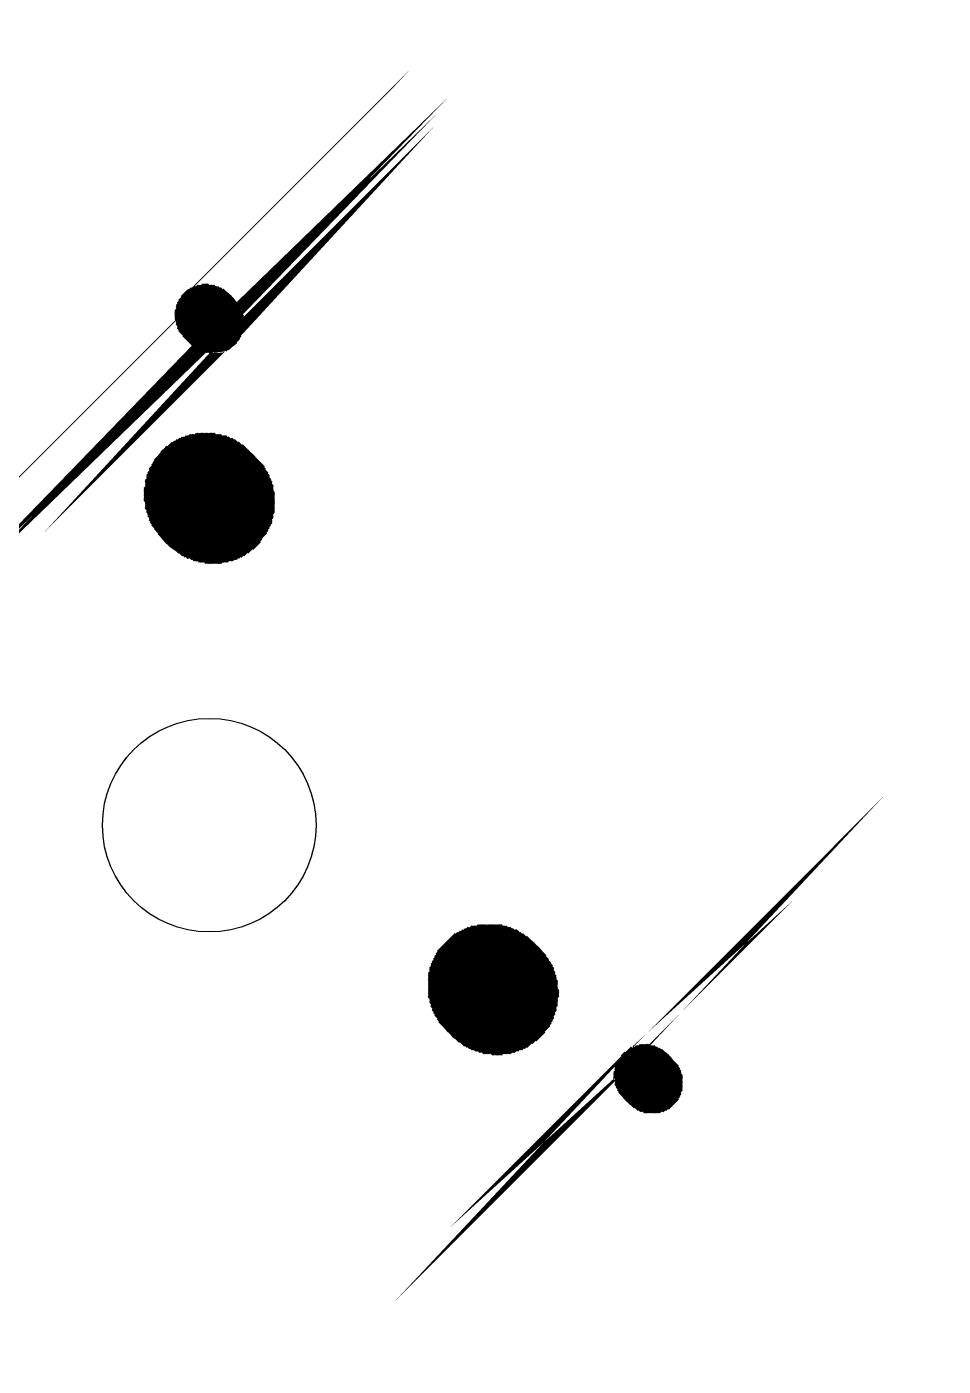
# Model space of a CAD drawing. Extents: x 489 to 720, y 1028 to 1176.
# Drawn here: x 663.418 to 664.228, y 1149.94 to 1151.123 of the extents above; entities that cross this region are included whole.
import ezdxf

# ---------------------------------------------------------------- set-up
doc = ezdxf.new("R2010")
doc.units = 0
doc.header["$MEASUREMENT"] = 0
doc.layers.add('M2802', color=7, linetype='Continuous')

msp = doc.modelspace()

# ---------------------------------------------------------------- linework, layer by layer
at = {"layer": 'M2802', "color": 92, "linetype": 'Continuous', "ltscale": 0.04545454545454546, "const_width": 0.01}
for points in [[(663.558827763033, 1150.847179750677), (663.5974641266695, 1150.885816114313), (663.558827763033, 1150.847179750677), (663.5974641266695, 1150.885816114313), (663.558827763033, 1150.847179750677), (663.5963277630331, 1150.885816114313), (663.5576913993966, 1150.848316114313), (663.5963277630331, 1150.88695247795), (663.5576913993966, 1150.848316114313), (663.5951913993966, 1150.88695247795), (663.5576913993966, 1150.84945247795), (663.5951913993966, 1150.88695247795), (663.5565550357603, 1150.84945247795), (663.5951913993966, 1150.888088841586)], [(663.6020095812148, 1150.878997932495), (663.5645095812149, 1150.841497932495), (663.6020095812148, 1150.880134296131), (663.5645095812149, 1150.842634296132), (663.6020095812148, 1150.880134296131), (663.5633732175785, 1150.842634296132), (663.6020095812148, 1150.881270659768), (663.5633732175785, 1150.842634296132), (663.6008732175784, 1150.881270659768), (663.5622368539422, 1150.843770659768), (663.6008732175784, 1150.882407023404), (663.5622368539422, 1150.843770659768), (663.6008732175784, 1150.882407023404)], [(663.5872368539422, 1150.839225205222), (663.605418672124, 1150.857407023404), (663.5872368539422, 1150.838088841586)], [(663.5701913993967, 1150.890361568859), (663.5542823084876, 1150.87445247795), (663.5690550357602, 1150.890361568859), (663.5542823084876, 1150.875588841586)], [(663.5701913993967, 1150.839225205222), (663.605418672124, 1150.87445247795), (663.5701913993967, 1150.839225205222), (663.605418672124, 1150.87445247795), (663.5690550357602, 1150.839225205222), (663.6042823084875, 1150.875588841586), (663.5690550357602, 1150.839225205222)], [(663.6065550357604, 1150.871043387041), (663.5724641266694, 1150.838088841586), (663.605418672124, 1150.872179750677), (663.5724641266694, 1150.838088841586)], [(663.5906459448512, 1150.840361568859), (663.6042823084875, 1150.853997932495), (663.5906459448512, 1150.839225205222)], [(663.5815550357604, 1150.891497932495), (663.5520095812149, 1150.863088841586), (663.5815550357604, 1150.892634296132), (663.5520095812149, 1150.863088841586)], [(663.5520095812149, 1150.864225205222), (663.580418672124, 1150.892634296132), (663.5520095812149, 1150.864225205222), (663.5792823084876, 1150.892634296132), (663.5520095812149, 1150.865361568859), (663.5792823084876, 1150.892634296132)], [(663.5520095812149, 1150.866497932495), (663.5781459448513, 1150.892634296132), (663.5520095812149, 1150.866497932495), (663.5770095812148, 1150.892634296132)], [(663.583827763033, 1150.891497932495), (663.5520095812149, 1150.860816114313), (663.5826913993966, 1150.891497932495), (663.5520095812149, 1150.86195247795), (663.5826913993966, 1150.891497932495)], [(663.5520095812149, 1150.867634296131), (663.5770095812148, 1150.891497932495)], [(663.5520095812149, 1150.868770659768), (663.5758732175784, 1150.891497932495)], [(663.5531459448512, 1150.857407023404), (663.5872368539422, 1150.891497932495), (663.5531459448512, 1150.857407023404), (663.5872368539422, 1150.891497932495)], [(663.5849641266693, 1150.891497932495), (663.5531459448512, 1150.859679750677), (663.5849641266693, 1150.891497932495), (663.5531459448512, 1150.858543387041), (663.5861004903057, 1150.891497932495), (663.5531459448512, 1150.858543387041), (663.5861004903057, 1150.891497932495)], [(663.5531459448512, 1150.859679750677), (663.583827763033, 1150.891497932495), (663.5531459448512, 1150.860816114313)], [(663.5531459448512, 1150.869907023404), (663.5747368539421, 1150.891497932495)], [(663.5531459448512, 1150.871043387041), (663.5736004903057, 1150.891497932495)], [(663.5531459448512, 1150.872179750677), (663.5724641266694, 1150.891497932495)], [(663.5883732175785, 1150.890361568859), (663.5531459448512, 1150.856270659768), (663.5872368539422, 1150.890361568859)], [(663.5531459448512, 1150.873316114313), (663.5713277630331, 1150.890361568859)], [(663.5542823084876, 1150.852861568859), (663.5906459448512, 1150.889225205222), (663.5542823084876, 1150.853997932495), (663.5906459448512, 1150.890361568859)], [(663.5542823084876, 1150.853997932495), (663.5895095812149, 1150.890361568859), (663.5542823084876, 1150.855134296131), (663.5895095812149, 1150.890361568859), (663.5542823084876, 1150.855134296131), (663.5883732175785, 1150.890361568859), (663.5542823084876, 1150.856270659768)], [(663.555418672124, 1150.850588841586), (663.5929186721239, 1150.888088841586), (663.555418672124, 1150.851725205222), (663.5929186721239, 1150.889225205222), (663.555418672124, 1150.851725205222), (663.5917823084875, 1150.889225205222), (663.555418672124, 1150.852861568859), (663.5917823084875, 1150.889225205222), (663.555418672124, 1150.852861568859)], [(663.555418672124, 1150.876725205222), (663.5679186721239, 1150.889225205222)], [(663.5667823084875, 1150.889225205222), (663.555418672124, 1150.877861568859), (663.5656459448511, 1150.888088841586)], [(663.5565550357603, 1150.84945247795), (663.5940550357603, 1150.888088841586), (663.5565550357603, 1150.850588841586), (663.5940550357603, 1150.888088841586), (663.5565550357603, 1150.850588841586)], [(663.5565550357603, 1150.878997932495), (663.5645095812149, 1150.888088841586)], [(663.5576913993966, 1150.881270659768), (663.5633732175785, 1150.88695247795)], [(663.558827763033, 1150.84604338704), (663.5974641266695, 1150.884679750677)], [(663.5599641266693, 1150.84604338704), (663.5986004903058, 1150.884679750677), (663.5599641266693, 1150.84604338704), (663.5986004903058, 1150.884679750677)], [(663.5599641266693, 1150.883543387041), (663.5611004903058, 1150.884679750677)], [(663.5599641266693, 1150.844907023404), (663.5986004903058, 1150.883543387041)], [(663.5611004903058, 1150.844907023404), (663.5997368539421, 1150.883543387041), (663.5611004903058, 1150.844907023404), (663.5997368539421, 1150.883543387041)], [(663.5622368539422, 1150.843770659768), (663.5997368539421, 1150.882407023404), (663.5611004903058, 1150.843770659768)], [(663.5656459448511, 1150.841497932495), (663.6031459448512, 1150.878997932495), (663.5656459448511, 1150.841497932495), (663.6031459448512, 1150.878997932495)], [(663.6042823084875, 1150.877861568859), (663.5667823084875, 1150.840361568859), (663.6031459448512, 1150.877861568859), (663.5667823084875, 1150.840361568859)], [(663.5667823084875, 1150.841497932495), (663.6031459448512, 1150.877861568859)], [(663.5690550357602, 1150.840361568859), (663.6042823084875, 1150.875588841586), (663.5679186721239, 1150.840361568859), (663.6042823084875, 1150.876725205222), (663.5679186721239, 1150.840361568859), (663.6042823084875, 1150.876725205222)], [(663.605418672124, 1150.872179750677), (663.5713277630331, 1150.839225205222), (663.605418672124, 1150.873316114313), (663.5713277630331, 1150.839225205222), (663.605418672124, 1150.873316114313)], [(663.6065550357604, 1150.869907023404), (663.5736004903057, 1150.838088841586), (663.6065550357604, 1150.871043387041), (663.5736004903057, 1150.838088841586)], [(663.6065550357604, 1150.868770659768), (663.5747368539421, 1150.838088841586), (663.6065550357604, 1150.869907023404), (663.5747368539421, 1150.838088841586)], [(663.6065550357604, 1150.867634296131), (663.5758732175784, 1150.838088841586), (663.6065550357604, 1150.868770659768), (663.5758732175784, 1150.838088841586)], [(663.6065550357604, 1150.866497932495), (663.5770095812148, 1150.838088841586), (663.6065550357604, 1150.867634296131), (663.5770095812148, 1150.838088841586)], [(663.6065550357604, 1150.865361568859), (663.5781459448513, 1150.838088841586), (663.6065550357604, 1150.866497932495), (663.5781459448513, 1150.838088841586)], [(663.5792823084876, 1150.838088841586), (663.6065550357604, 1150.865361568859)], [(663.6065550357604, 1150.86195247795), (663.5815550357604, 1150.838088841586), (663.6065550357604, 1150.863088841586), (663.580418672124, 1150.838088841586), (663.6065550357604, 1150.864225205222), (663.580418672124, 1150.838088841586)], [(663.5826913993966, 1150.838088841586), (663.6065550357604, 1150.86195247795)], [(663.583827763033, 1150.838088841586), (663.6065550357604, 1150.860816114313)], [(663.5849641266693, 1150.838088841586), (663.6065550357604, 1150.859679750677)], [(663.5861004903057, 1150.838088841586), (663.6065550357604, 1150.858543387041)], [(663.5883732175785, 1150.839225205222), (663.605418672124, 1150.856270659768)], [(663.5895095812149, 1150.839225205222), (663.605418672124, 1150.855134296131)], [(663.5917823084875, 1150.840361568859), (663.6042823084875, 1150.852861568859)], [(663.5929186721239, 1150.840361568859), (663.6031459448512, 1150.851725205222)], [(663.5940550357603, 1150.841497932495), (663.6031459448512, 1150.850588841586)], [(663.5951913993966, 1150.842634296132), (663.6020095812148, 1150.84945247795)], [(663.5963277630331, 1150.843770659768), (663.6008732175784, 1150.847179750677)], [(663.5861004903057, 1150.760816114313), (663.524736853942, 1150.700588841586), (663.5849641266693, 1150.760816114313), (663.524736853942, 1150.700588841586)], [(663.5849641266693, 1150.760816114313), (663.524736853942, 1150.701725205222), (663.583827763033, 1150.760816114313), (663.524736853942, 1150.701725205222)], [(663.583827763033, 1150.760816114313), (663.524736853942, 1150.702861568859), (663.5826913993966, 1150.760816114313), (663.524736853942, 1150.702861568859)], [(663.524736853942, 1150.703997932495), (663.5815550357604, 1150.760816114313)], [(663.5815550357604, 1150.760816114313), (663.524736853942, 1150.705134296132), (663.580418672124, 1150.760816114313), (663.524736853942, 1150.705134296132)], [(663.580418672124, 1150.760816114313), (663.524736853942, 1150.706270659768), (663.5792823084876, 1150.760816114313), (663.524736853942, 1150.706270659768)], [(663.524736853942, 1150.707407023404), (663.5781459448513, 1150.760816114313)], [(663.5781459448513, 1150.760816114313), (663.524736853942, 1150.70854338704), (663.5770095812148, 1150.760816114313), (663.524736853942, 1150.70854338704)], [(663.524736853942, 1150.709679750677), (663.5758732175784, 1150.760816114313)], [(663.5758732175784, 1150.760816114313), (663.524736853942, 1150.710816114313), (663.5747368539421, 1150.760816114313), (663.524736853942, 1150.71195247795), (663.5736004903057, 1150.760816114313), (663.524736853942, 1150.71195247795)], [(663.5258732175785, 1150.698316114313), (663.5872368539422, 1150.760816114313)], [(663.5872368539422, 1150.760816114313), (663.5258732175785, 1150.69945247795), (663.5861004903057, 1150.760816114313), (663.5258732175785, 1150.69945247795)], [(663.5258732175785, 1150.713088841586), (663.5724641266694, 1150.760816114313)], [(663.5258732175785, 1150.714225205222), (663.5713277630331, 1150.760816114313)], [(663.5258732175785, 1150.693770659768), (663.5917823084875, 1150.759679750677)], [(663.5917823084875, 1150.759679750677), (663.5258732175785, 1150.694907023404), (663.5906459448512, 1150.759679750677), (663.5258732175785, 1150.694907023404)], [(663.5906459448512, 1150.759679750677), (663.5258732175785, 1150.696043387041), (663.5895095812149, 1150.759679750677), (663.5258732175785, 1150.696043387041), (663.5895095812149, 1150.759679750677)], [(663.5258732175785, 1150.697179750677), (663.5883732175785, 1150.759679750677), (663.5258732175785, 1150.697179750677), (663.5883732175785, 1150.759679750677)], [(663.5713277630331, 1150.759679750677), (663.5258732175785, 1150.715361568859), (663.5701913993967, 1150.759679750677), (663.5258732175785, 1150.716497932495), (663.5690550357602, 1150.759679750677), (663.5258732175785, 1150.717634296131), (663.5679186721239, 1150.759679750677), (663.5258732175785, 1150.718770659768), (663.5667823084875, 1150.759679750677), (663.5270095812149, 1150.719907023404), (663.5656459448511, 1150.759679750677)], [(663.5270095812149, 1150.691497932495), (663.5940550357603, 1150.758543387041), (663.5270095812149, 1150.691497932495), (663.5940550357603, 1150.758543387041), (663.5270095812149, 1150.692634296131), (663.5929186721239, 1150.759679750677), (663.5270095812149, 1150.692634296131)], [(663.5270095812149, 1150.693770659768), (663.5929186721239, 1150.759679750677)], [(663.5963277630331, 1150.758543387041), (663.5270095812149, 1150.690361568859), (663.5951913993966, 1150.758543387041), (663.5270095812149, 1150.690361568859), (663.5951913993966, 1150.758543387041)], [(663.5656459448511, 1150.758543387041), (663.5270095812149, 1150.72104338704), (663.5645095812149, 1150.758543387041), (663.5270095812149, 1150.722179750677), (663.5633732175785, 1150.758543387041)], [(663.5270095812149, 1150.723316114313), (663.5622368539422, 1150.758543387041), (663.5281459448512, 1150.723316114313)], [(663.5974641266695, 1150.758543387041), (663.5281459448512, 1150.689225205222), (663.5963277630331, 1150.758543387041), (663.5281459448512, 1150.689225205222)], [(663.5997368539421, 1150.757407023404), (663.5281459448512, 1150.68695247795), (663.5986004903058, 1150.757407023404), (663.5281459448512, 1150.68695247795)], [(663.5986004903058, 1150.757407023404), (663.5281459448512, 1150.688088841586), (663.5974641266695, 1150.757407023404), (663.5281459448512, 1150.688088841586), (663.5974641266695, 1150.757407023404)], [(663.5281459448512, 1150.72445247795), (663.5611004903058, 1150.757407023404), (663.5281459448512, 1150.725588841586), (663.5599641266693, 1150.757407023404)], [(663.5292823084876, 1150.685816114313), (663.5997368539421, 1150.757407023404)], [(663.5292823084876, 1150.726725205222), (663.558827763033, 1150.757407023404)], [(663.6031459448512, 1150.756270659768), (663.530418672124, 1150.683543387041), (663.6020095812148, 1150.756270659768), (663.5292823084876, 1150.683543387041), (663.6020095812148, 1150.756270659768)], [(663.5292823084876, 1150.684679750677), (663.6008732175784, 1150.756270659768), (663.5292823084876, 1150.684679750677), (663.6008732175784, 1150.756270659768), (663.5292823084876, 1150.685816114313), (663.5997368539421, 1150.756270659768)], [(663.558827763033, 1150.756270659768), (663.5292823084876, 1150.727861568859), (663.5576913993966, 1150.756270659768)], [(663.5292823084876, 1150.728997932495), (663.5565550357603, 1150.756270659768)], [(663.605418672124, 1150.755134296131), (663.5315550357602, 1150.681270659768), (663.6042823084875, 1150.755134296131), (663.530418672124, 1150.681270659768), (663.6042823084875, 1150.755134296131), (663.530418672124, 1150.682407023404), (663.6031459448512, 1150.755134296131), (663.530418672124, 1150.682407023404), (663.6031459448512, 1150.755134296131)], [(663.5565550357603, 1150.755134296131), (663.530418672124, 1150.730134296132), (663.555418672124, 1150.755134296131)], [(663.5315550357602, 1150.731270659768), (663.5542823084876, 1150.755134296131)], [(663.5315550357602, 1150.678997932495), (663.6065550357604, 1150.753997932495), (663.5315550357602, 1150.680134296131), (663.605418672124, 1150.753997932495), (663.5315550357602, 1150.680134296131), (663.605418672124, 1150.753997932495)], [(663.5315550357602, 1150.732407023404), (663.5531459448512, 1150.753997932495)], [(663.6099641266694, 1150.751725205222), (663.533827763033, 1150.676725205222), (663.608827763033, 1150.751725205222), (663.533827763033, 1150.676725205222), (663.608827763033, 1150.752861568859), (663.5326913993966, 1150.677861568859), (663.6076913993966, 1150.752861568859), (663.5326913993966, 1150.677861568859), (663.6076913993966, 1150.752861568859), (663.5326913993966, 1150.678997932495), (663.6065550357604, 1150.753997932495), (663.5326913993966, 1150.678997932495)], [(663.5326913993966, 1150.733543387041), (663.5520095812149, 1150.753997932495)], [(663.5326913993966, 1150.734679750677), (663.5508732175784, 1150.752861568859)], [(663.533827763033, 1150.735816114313), (663.549736853942, 1150.752861568859)], [(663.533827763033, 1150.675588841586), (663.6099641266694, 1150.751725205222)], [(663.533827763033, 1150.73695247795), (663.5486004903057, 1150.751725205222)], [(663.5361004903058, 1150.673316114313), (663.6133732175786, 1150.74945247795), (663.5361004903058, 1150.673316114313), (663.6122368539421, 1150.74945247795), (663.5361004903058, 1150.673316114313), (663.6122368539421, 1150.750588841586), (663.5349641266694, 1150.67445247795), (663.6111004903057, 1150.750588841586), (663.5349641266694, 1150.67445247795), (663.6111004903057, 1150.750588841586), (663.5349641266694, 1150.675588841586), (663.6099641266694, 1150.751725205222), (663.5349641266694, 1150.675588841586)], [(663.5349641266694, 1150.738088841586), (663.5474641266694, 1150.750588841586)], [(663.5372368539421, 1150.672179750677), (663.6133732175786, 1150.74945247795)], [(663.5372368539421, 1150.740361568859), (663.5451913993967, 1150.74945247795)], [(663.5372368539421, 1150.671043387041), (663.6145095812149, 1150.748316114313)], [(663.6145095812149, 1150.748316114313), (663.5372368539421, 1150.672179750677), (663.6133732175786, 1150.748316114313)], [(663.6156459448513, 1150.747179750677), (663.5383732175785, 1150.671043387041), (663.6145095812149, 1150.748316114313), (663.5383732175785, 1150.671043387041)], [(663.6167823084875, 1150.746043387041), (663.5395095812149, 1150.669907023404), (663.6156459448513, 1150.747179750677), (663.5383732175785, 1150.669907023404), (663.6156459448513, 1150.747179750677), (663.5383732175785, 1150.669907023404)], [(663.6179186721239, 1150.744907023404), (663.5406459448511, 1150.668770659768), (663.6167823084875, 1150.746043387041), (663.5395095812149, 1150.668770659768), (663.6167823084875, 1150.746043387041), (663.5395095812149, 1150.668770659768)], [(663.5395095812149, 1150.743770659768), (663.5417823084875, 1150.746043387041)], [(663.6190550357603, 1150.743770659768), (663.5417823084875, 1150.667634296131), (663.6179186721239, 1150.744907023404), (663.5406459448511, 1150.667634296131), (663.6179186721239, 1150.744907023404), (663.5406459448511, 1150.667634296131)], [(663.6201913993966, 1150.742634296131), (663.542918672124, 1150.666497932495), (663.6190550357603, 1150.743770659768), (663.5417823084875, 1150.666497932495), (663.6190550357603, 1150.743770659768), (663.5417823084875, 1150.666497932495)], [(663.5440550357603, 1150.665361568859), (663.6201913993966, 1150.742634296131), (663.542918672124, 1150.665361568859), (663.6201913993966, 1150.742634296131), (663.542918672124, 1150.665361568859)], [(663.621327763033, 1150.741497932495), (663.5440550357603, 1150.665361568859), (663.621327763033, 1150.741497932495), (663.5440550357603, 1150.664225205222), (663.621327763033, 1150.741497932495), (663.5451913993967, 1150.664225205222), (663.6224641266695, 1150.740361568859), (663.5451913993967, 1150.664225205222), (663.621327763033, 1150.740361568859)], [(663.5486004903057, 1150.66195247795), (663.6236004903058, 1150.738088841586), (663.5474641266694, 1150.66195247795), (663.6236004903058, 1150.738088841586), (663.5474641266694, 1150.66195247795), (663.6236004903058, 1150.739225205223), (663.5463277630331, 1150.663088841586), (663.6224641266695, 1150.739225205223), (663.5463277630331, 1150.663088841586), (663.6224641266695, 1150.740361568859), (663.5463277630331, 1150.663088841586)], [(663.6247368539421, 1150.735816114313), (663.549736853942, 1150.660816114313), (663.6247368539421, 1150.73695247795), (663.5486004903057, 1150.660816114313), (663.6247368539421, 1150.73695247795), (663.5486004903057, 1150.66195247795), (663.6247368539421, 1150.738088841586)], [(663.5520095812149, 1150.659679750677), (663.6270095812148, 1150.733543387041), (663.5520095812149, 1150.659679750677), (663.6258732175785, 1150.734679750677), (663.5508732175784, 1150.659679750677), (663.6258732175785, 1150.734679750677), (663.5508732175784, 1150.659679750677), (663.6258732175785, 1150.735816114313), (663.549736853942, 1150.660816114313), (663.6258732175785, 1150.735816114313)], [(663.5520095812149, 1150.65854338704), (663.6270095812148, 1150.733543387041), (663.5531459448512, 1150.65854338704), (663.6270095812148, 1150.732407023404), (663.5531459448512, 1150.65854338704), (663.6270095812148, 1150.732407023404)], [(663.6281459448512, 1150.732407023404), (663.5542823084876, 1150.65854338704), (663.6281459448512, 1150.731270659768), (663.5542823084876, 1150.657407023404), (663.6281459448512, 1150.731270659768), (663.555418672124, 1150.657407023404), (663.6281459448512, 1150.730134296132), (663.555418672124, 1150.657407023404), (663.6281459448512, 1150.730134296132)], [(663.5576913993966, 1150.656270659768), (663.6292823084876, 1150.728997932495), (663.5565550357603, 1150.656270659768), (663.6292823084876, 1150.728997932495), (663.5565550357603, 1150.657407023404), (663.6292823084876, 1150.730134296132)], [(663.6292823084876, 1150.727861568859), (663.5576913993966, 1150.656270659768), (663.6292823084876, 1150.727861568859), (663.558827763033, 1150.656270659768), (663.6304186721239, 1150.726725205222), (663.558827763033, 1150.656270659768), (663.6304186721239, 1150.726725205222), (663.5599641266693, 1150.655134296132), (663.6304186721239, 1150.725588841586), (663.5599641266693, 1150.655134296132), (663.6304186721239, 1150.725588841586)], [(663.5611004903058, 1150.655134296132), (663.6304186721239, 1150.72445247795), (663.5611004903058, 1150.655134296132), (663.6304186721239, 1150.72445247795)], [(663.6315550357604, 1150.723316114313), (663.5622368539422, 1150.655134296132), (663.6315550357604, 1150.72445247795)], [(663.5645095812149, 1150.653997932495), (663.6315550357604, 1150.72104338704), (663.5645095812149, 1150.653997932495), (663.6315550357604, 1150.722179750677), (663.5633732175785, 1150.653997932495), (663.6315550357604, 1150.722179750677), (663.5633732175785, 1150.653997932495), (663.6315550357604, 1150.723316114313), (663.5622368539422, 1150.653997932495)], [(663.5656459448511, 1150.653997932495), (663.6326913993968, 1150.72104338704)], [(663.5667823084875, 1150.653997932495), (663.6326913993968, 1150.719907023404), (663.5656459448511, 1150.653997932495), (663.6326913993968, 1150.719907023404)], [(663.5667823084875, 1150.652861568859), (663.6326913993968, 1150.718770659768), (663.5667823084875, 1150.652861568859), (663.6326913993968, 1150.718770659768)], [(663.5679186721239, 1150.652861568859), (663.6326913993968, 1150.717634296131), (663.5679186721239, 1150.652861568859), (663.6326913993968, 1150.717634296131)], [(663.5701913993967, 1150.652861568859), (663.6326913993968, 1150.716497932495), (663.5690550357602, 1150.652861568859), (663.6326913993968, 1150.716497932495), (663.5690550357602, 1150.652861568859)], [(663.5713277630331, 1150.652861568859), (663.633827763033, 1150.714225205222), (663.5713277630331, 1150.652861568859), (663.633827763033, 1150.715361568859), (663.5701913993967, 1150.652861568859), (663.6326913993968, 1150.715361568859)], [(663.5724641266694, 1150.651725205222), (663.633827763033, 1150.713088841586)], [(663.5724641266694, 1150.652861568859), (663.633827763033, 1150.713088841586)], [(663.5747368539421, 1150.651725205222), (663.633827763033, 1150.71195247795), (663.5736004903057, 1150.651725205222), (663.633827763033, 1150.71195247795)], [(663.5758732175784, 1150.651725205222), (663.633827763033, 1150.710816114313), (663.5747368539421, 1150.651725205222), (663.633827763033, 1150.710816114313)], [(663.5770095812148, 1150.651725205222), (663.633827763033, 1150.70854338704), (663.5770095812148, 1150.651725205222), (663.633827763033, 1150.709679750677), (663.5758732175784, 1150.651725205222), (663.633827763033, 1150.709679750677)], [(663.5792823084876, 1150.651725205222), (663.633827763033, 1150.707407023404), (663.5781459448513, 1150.651725205222), (663.633827763033, 1150.707407023404)], [(663.5815550357604, 1150.651725205222), (663.633827763033, 1150.705134296132), (663.580418672124, 1150.651725205222), (663.633827763033, 1150.706270659768), (663.5792823084876, 1150.651725205222), (663.633827763033, 1150.706270659768)], [(663.583827763033, 1150.651725205222), (663.633827763033, 1150.701725205222), (663.583827763033, 1150.651725205222), (663.633827763033, 1150.702861568859), (663.5826913993966, 1150.651725205222), (663.633827763033, 1150.703997932495), (663.5815550357604, 1150.651725205222), (663.633827763033, 1150.703997932495)], [(663.5883732175785, 1150.652861568859), (663.633827763033, 1150.698316114313), (663.5872368539422, 1150.652861568859), (663.633827763033, 1150.69945247795), (663.5861004903057, 1150.651725205222), (663.633827763033, 1150.700588841586), (663.5849641266693, 1150.651725205222), (663.633827763033, 1150.700588841586)], [(663.6326913993968, 1150.697179750677), (663.5883732175785, 1150.652861568859), (663.633827763033, 1150.697179750677)], [(663.5895095812149, 1150.652861568859), (663.6326913993968, 1150.696043387041)], [(663.5906459448512, 1150.652861568859), (663.6326913993968, 1150.694907023404)], [(663.5917823084875, 1150.652861568859), (663.6326913993968, 1150.693770659768)], [(663.5929186721239, 1150.653997932495), (663.6326913993968, 1150.692634296131)], [(663.6315550357604, 1150.689225205222), (663.5963277630331, 1150.653997932495), (663.6315550357604, 1150.690361568859), (663.5951913993966, 1150.653997932495), (663.6315550357604, 1150.691497932495), (663.5940550357603, 1150.653997932495)], [(663.6304186721239, 1150.688088841586), (663.5974641266695, 1150.655134296132), (663.6315550357604, 1150.688088841586)], [(663.5997368539421, 1150.655134296132), (663.6304186721239, 1150.68695247795), (663.5986004903058, 1150.655134296132)], [(663.5997368539421, 1150.656270659768), (663.6304186721239, 1150.685816114313)], [(663.6020095812148, 1150.656270659768), (663.6292823084876, 1150.684679750677), (663.6008732175784, 1150.656270659768)], [(663.6020095812148, 1150.657407023404), (663.6292823084876, 1150.683543387041)], [(663.6031459448512, 1150.657407023404), (663.6281459448512, 1150.682407023404)], [(663.605418672124, 1150.65854338704), (663.6281459448512, 1150.681270659768), (663.6042823084875, 1150.657407023404)], [(663.6065550357604, 1150.65854338704), (663.6270095812148, 1150.680134296131)], [(663.6065550357604, 1150.659679750677), (663.6270095812148, 1150.678997932495)], [(663.6076913993966, 1150.659679750677), (663.6258732175785, 1150.677861568859)], [(663.6099641266694, 1150.660816114313), (663.6247368539421, 1150.676725205222)], [(663.6111004903057, 1150.66195247795), (663.6236004903058, 1150.675588841586)], [(663.6122368539421, 1150.663088841586), (663.6224641266695, 1150.673316114313)], [(663.6145095812149, 1150.664225205222), (663.621327763033, 1150.671043387041)], [(663.9406459448512, 1150.201725205222), (663.958827763033, 1150.219907023404), (663.9417823084876, 1150.201725205222)], [(663.9531459448513, 1150.169907023404), (663.9906459448512, 1150.207407023404), (663.9531459448513, 1150.169907023404), (663.9906459448512, 1150.207407023404), (663.9531459448513, 1150.169907023404), (663.9906459448512, 1150.208543387041), (663.9520095812148, 1150.171043387041), (663.9895095812149, 1150.208543387041), (663.9520095812148, 1150.171043387041), (663.9895095812149, 1150.208543387041)], [(663.9849641266694, 1150.214225205222), (663.946327763033, 1150.176725205222), (663.983827763033, 1150.215361568859), (663.9451913993968, 1150.176725205222), (663.983827763033, 1150.215361568859), (663.9451913993968, 1150.176725205222)], [(663.9440550357604, 1150.177861568859), (663.9826913993967, 1150.216497932495), (663.9440550357604, 1150.178997932495), (663.9815550357603, 1150.216497932495), (663.9440550357604, 1150.178997932495), (663.9815550357603, 1150.216497932495), (663.9440550357604, 1150.180134296131), (663.9804186721238, 1150.217634296132), (663.9429186721239, 1150.180134296131), (663.9804186721238, 1150.217634296132), (663.9429186721239, 1150.181270659768), (663.9792823084877, 1150.217634296132), (663.9429186721239, 1150.181270659768), (663.9792823084877, 1150.217634296132), (663.9429186721239, 1150.182407023404)], [(663.9554186721239, 1150.217634296132), (663.9429186721239, 1150.206270659768), (663.9542823084876, 1150.217634296132)], [(663.7770095812148, 1150.26195247795), (663.8406459448512, 1150.325588841586), (663.7758732175786, 1150.26195247795), (663.8406459448512, 1150.326725205222)], [(663.7758732175786, 1150.263088841586), (663.8395095812149, 1150.326725205222), (663.7758732175786, 1150.263088841586), (663.8395095812149, 1150.326725205222)], [(663.7758732175786, 1150.264225205222), (663.8383732175785, 1150.326725205222), (663.7758732175786, 1150.264225205222), (663.8383732175785, 1150.326725205222)], [(663.7758732175786, 1150.265361568859), (663.837236853942, 1150.326725205222), (663.7758732175786, 1150.265361568859), (663.837236853942, 1150.326725205222)], [(663.7758732175786, 1150.266497932495), (663.8361004903057, 1150.326725205222), (663.7758732175786, 1150.266497932495), (663.8361004903057, 1150.326725205222)], [(663.7758732175786, 1150.267634296132), (663.8349641266694, 1150.326725205222), (663.7758732175786, 1150.267634296132), (663.8349641266694, 1150.326725205222)], [(663.7758732175786, 1150.268770659768), (663.833827763033, 1150.326725205222), (663.7758732175786, 1150.268770659768), (663.8326913993967, 1150.326725205222), (663.7758732175786, 1150.269907023404), (663.8326913993967, 1150.326725205222)], [(663.7758732175786, 1150.27104338704), (663.8315550357603, 1150.326725205222), (663.7758732175786, 1150.27104338704), (663.8315550357603, 1150.326725205222)], [(663.7758732175786, 1150.272179750677), (663.8304186721239, 1150.326725205222)], [(663.7758732175786, 1150.273316114313), (663.8292823084876, 1150.326725205222), (663.7758732175786, 1150.273316114313), (663.8292823084876, 1150.326725205222)], [(663.7758732175786, 1150.27445247795), (663.8281459448511, 1150.326725205222)], [(663.7758732175786, 1150.275588841586), (663.8270095812147, 1150.326725205222), (663.7758732175786, 1150.275588841586), (663.8270095812147, 1150.326725205222)], [(663.7758732175786, 1150.276725205222), (663.8258732175785, 1150.326725205222)], [(663.7758732175786, 1150.277861568859), (663.8247368539421, 1150.326725205222), (663.7758732175786, 1150.277861568859), (663.8236004903058, 1150.326725205222), (663.7758732175786, 1150.278997932495), (663.8236004903058, 1150.326725205222)], [(663.7758732175786, 1150.280134296132), (663.8224641266694, 1150.326725205222)], [(663.7758732175786, 1150.281270659768), (663.821327763033, 1150.326725205222)], [(663.7758732175786, 1150.282407023404), (663.8201913993967, 1150.326725205222)], [(663.7758732175786, 1150.283543387041), (663.8190550357602, 1150.325588841586), (663.7770095812148, 1150.283543387041)], [(663.7781459448512, 1150.257407023404), (663.8451913993966, 1150.32445247795), (663.7770095812148, 1150.257407023404), (663.8451913993966, 1150.325588841586)], [(663.7770095812148, 1150.257407023404), (663.8440550357602, 1150.325588841586), (663.7770095812148, 1150.258543387041), (663.8440550357602, 1150.325588841586), (663.7770095812148, 1150.258543387041)], [(663.7770095812148, 1150.259679750677), (663.842918672124, 1150.325588841586), (663.7770095812148, 1150.259679750677), (663.842918672124, 1150.325588841586)], [(663.7770095812148, 1150.260816114313), (663.8417823084876, 1150.325588841586), (663.7770095812148, 1150.260816114313), (663.8417823084876, 1150.325588841586)], [(663.7770095812148, 1150.284679750677), (663.8179186721239, 1150.325588841586)], [(663.7770095812148, 1150.285816114313), (663.8167823084876, 1150.325588841586)], [(663.7770095812148, 1150.28695247795), (663.8156459448512, 1150.325588841586)], [(663.7770095812148, 1150.288088841586), (663.8145095812148, 1150.325588841586)], [(663.7792823084875, 1150.253997932495), (663.8486004903058, 1150.323316114313), (663.7781459448512, 1150.253997932495), (663.8486004903058, 1150.32445247795)], [(663.7781459448512, 1150.255134296131), (663.8474641266694, 1150.32445247795), (663.7781459448512, 1150.255134296131), (663.8474641266694, 1150.32445247795)], [(663.7781459448512, 1150.256270659768), (663.846327763033, 1150.32445247795), (663.7781459448512, 1150.256270659768), (663.846327763033, 1150.32445247795)], [(663.7781459448512, 1150.288088841586), (663.8145095812148, 1150.32445247795)], [(663.7781459448512, 1150.289225205222), (663.8133732175785, 1150.32445247795)], [(663.7781459448512, 1150.290361568859), (663.8122368539421, 1150.32445247795)], [(663.7781459448512, 1150.291497932495), (663.8111004903056, 1150.32445247795)], [(663.7792823084875, 1150.251725205223), (663.8508732175785, 1150.323316114313), (663.7792823084875, 1150.251725205223), (663.8508732175785, 1150.323316114313)], [(663.7792823084875, 1150.252861568859), (663.8497368539421, 1150.323316114313), (663.7792823084875, 1150.252861568859), (663.8497368539421, 1150.323316114313)], [(663.7792823084875, 1150.291497932495), (663.8111004903056, 1150.323316114313)], [(663.8099641266695, 1150.323316114313), (663.7792823084875, 1150.292634296132), (663.808827763033, 1150.323316114313), (663.7792823084875, 1150.293770659768)], [(663.7792823084875, 1150.250588841586), (663.8508732175785, 1150.322179750677)], [(663.7804186721239, 1150.248316114313), (663.8542823084875, 1150.322179750677)], [(663.7804186721239, 1150.24945247795), (663.8531459448511, 1150.322179750677), (663.7804186721239, 1150.24945247795), (663.8531459448511, 1150.322179750677)], [(663.7804186721239, 1150.250588841586), (663.8520095812149, 1150.322179750677), (663.7804186721239, 1150.250588841586), (663.8520095812149, 1150.322179750677)], [(663.7804186721239, 1150.294907023404), (663.8076913993967, 1150.322179750677)], [(663.7804186721239, 1150.296043387041), (663.8065550357603, 1150.322179750677)], [(663.7826913993966, 1150.244907023404), (663.8565550357603, 1150.319907023404), (663.7826913993966, 1150.246043387041), (663.8565550357603, 1150.319907023404), (663.7815550357603, 1150.246043387041), (663.855418672124, 1150.321043387041), (663.7815550357603, 1150.247179750677), (663.855418672124, 1150.321043387041), (663.7815550357603, 1150.247179750677)], [(663.7815550357603, 1150.248316114313), (663.8542823084875, 1150.321043387041), (663.7815550357603, 1150.248316114313), (663.8542823084875, 1150.321043387041)], [(663.7815550357603, 1150.297179750677), (663.8054186721239, 1150.321043387041)], [(663.7815550357603, 1150.298316114313), (663.8042823084876, 1150.321043387041)], [(663.8576913993967, 1150.318770659768), (663.7826913993966, 1150.244907023404), (663.8576913993967, 1150.319907023404), (663.7826913993966, 1150.244907023404), (663.8576913993967, 1150.319907023404)], [(663.7826913993966, 1150.29945247795), (663.8031459448512, 1150.319907023404)], [(663.7826913993966, 1150.300588841586), (663.8020095812147, 1150.319907023404)], [(663.7838277630331, 1150.242634296131), (663.8599641266694, 1150.318770659768)], [(663.7838277630331, 1150.243770659768), (663.8588277630331, 1150.318770659768), (663.7838277630331, 1150.243770659768), (663.8588277630331, 1150.318770659768)], [(663.7838277630331, 1150.301725205223), (663.8008732175786, 1150.318770659768)], [(663.7838277630331, 1150.302861568859), (663.7997368539421, 1150.318770659768)], [(663.7849641266694, 1150.241497932495), (663.8611004903057, 1150.317634296131), (663.7849641266694, 1150.241497932495), (663.8611004903057, 1150.317634296131)], [(663.7849641266694, 1150.242634296131), (663.8599641266694, 1150.317634296131)], [(663.7849641266694, 1150.303997932495), (663.7986004903057, 1150.317634296131)], [(663.7849641266694, 1150.240361568859), (663.8611004903057, 1150.316497932495)], [(663.7872368539421, 1150.238088841586), (663.8645095812149, 1150.315361568859), (663.7872368539421, 1150.238088841586), (663.8633732175784, 1150.315361568859), (663.7872368539421, 1150.239225205222), (663.8633732175784, 1150.315361568859), (663.7861004903057, 1150.239225205222), (663.8633732175784, 1150.316497932495)], [(663.7861004903057, 1150.240361568859), (663.862236853942, 1150.316497932495), (663.7861004903057, 1150.240361568859), (663.862236853942, 1150.316497932495)], [(663.7861004903057, 1150.305134296131), (663.7974641266694, 1150.316497932495)], [(663.7883732175785, 1150.23695247795), (663.8656459448512, 1150.314225205222), (663.7883732175785, 1150.23695247795), (663.8656459448512, 1150.314225205222)], [(663.7883732175785, 1150.238088841586), (663.8645095812149, 1150.314225205222)], [(663.7883732175785, 1150.307407023404), (663.7951913993966, 1150.314225205222)], [(663.7895095812148, 1150.235816114313), (663.8667823084876, 1150.313088841586), (663.7895095812148, 1150.235816114313), (663.8667823084876, 1150.313088841586)], [(663.7895095812148, 1150.23695247795), (663.8656459448512, 1150.313088841586)], [(663.867918672124, 1150.310816114313), (663.7906459448512, 1150.234679750677), (663.867918672124, 1150.31195247795), (663.7906459448512, 1150.234679750677), (663.867918672124, 1150.31195247795), (663.7906459448512, 1150.234679750677)], [(663.7906459448512, 1150.235816114313), (663.8667823084876, 1150.31195247795)], [(663.8690550357602, 1150.309679750677), (663.7917823084877, 1150.233543387041), (663.8690550357602, 1150.310816114313), (663.7917823084877, 1150.233543387041), (663.8690550357602, 1150.310816114313), (663.7917823084877, 1150.233543387041)], [(663.792918672124, 1150.232407023404), (663.8701913993966, 1150.309679750677), (663.792918672124, 1150.232407023404), (663.8701913993966, 1150.309679750677), (663.792918672124, 1150.232407023404), (663.8701913993966, 1150.308543387041), (663.7940550357603, 1150.231270659768), (663.871327763033, 1150.308543387041), (663.7940550357603, 1150.231270659768), (663.871327763033, 1150.308543387041)], [(663.7951913993966, 1150.230134296131), (663.8724641266693, 1150.307407023404), (663.7951913993966, 1150.230134296131), (663.8724641266693, 1150.307407023404)], [(663.7951913993966, 1150.231270659768), (663.871327763033, 1150.307407023404)], [(663.8736004903058, 1150.305134296131), (663.796327763033, 1150.228997932495), (663.8736004903058, 1150.306270659768)], [(663.796327763033, 1150.230134296131), (663.8724641266693, 1150.306270659768), (663.796327763033, 1150.230134296131), (663.8724641266693, 1150.306270659768)], [(663.7974641266694, 1150.228997932495), (663.8736004903058, 1150.305134296131), (663.7974641266694, 1150.228997932495), (663.8736004903058, 1150.305134296131)], [(663.7997368539421, 1150.227861568859), (663.8747368539422, 1150.302861568859), (663.7986004903057, 1150.227861568859), (663.8747368539422, 1150.303997932495), (663.7986004903057, 1150.227861568859), (663.8747368539422, 1150.303997932495), (663.7986004903057, 1150.227861568859)], [(663.8758732175785, 1150.301725205223), (663.7997368539421, 1150.226725205222), (663.8758732175785, 1150.302861568859), (663.7997368539421, 1150.226725205222)], [(663.8008732175786, 1150.225588841586), (663.8758732175785, 1150.301725205223), (663.8008732175786, 1150.226725205222), (663.8758732175785, 1150.301725205223), (663.8008732175786, 1150.226725205222)], [(663.8020095812147, 1150.225588841586), (663.8770095812149, 1150.300588841586), (663.8020095812147, 1150.225588841586), (663.8770095812149, 1150.300588841586)], [(663.8781459448511, 1150.29945247795), (663.8031459448512, 1150.22445247795), (663.8770095812149, 1150.29945247795), (663.8031459448512, 1150.225588841586), (663.8770095812149, 1150.29945247795)], [(663.8042823084876, 1150.22445247795), (663.8781459448511, 1150.298316114313), (663.8042823084876, 1150.22445247795), (663.8781459448511, 1150.298316114313)], [(663.8054186721239, 1150.223316114313), (663.8792823084875, 1150.297179750677)], [(663.8054186721239, 1150.22445247795), (663.8781459448511, 1150.297179750677)], [(663.8792823084875, 1150.294907023404), (663.8065550357603, 1150.223316114313), (663.8792823084875, 1150.296043387041), (663.8065550357603, 1150.223316114313), (663.8792823084875, 1150.296043387041)], [(663.8076913993967, 1150.222179750677), (663.8804186721239, 1150.294907023404)], [(663.8076913993967, 1150.223316114313), (663.8792823084875, 1150.294907023404)], [(663.808827763033, 1150.222179750677), (663.8804186721239, 1150.293770659768), (663.808827763033, 1150.222179750677), (663.8804186721239, 1150.293770659768)], [(663.8804186721239, 1150.291497932495), (663.8099641266695, 1150.222179750677), (663.8804186721239, 1150.292634296132), (663.8099641266695, 1150.222179750677), (663.8804186721239, 1150.292634296132)], [(663.8111004903056, 1150.22104338704), (663.8815550357602, 1150.291497932495), (663.8111004903056, 1150.22104338704), (663.8815550357602, 1150.291497932495)], [(663.8133732175785, 1150.22104338704), (663.8815550357602, 1150.289225205222), (663.8133732175785, 1150.22104338704), (663.8815550357602, 1150.289225205222), (663.8122368539421, 1150.22104338704), (663.8815550357602, 1150.290361568859), (663.8122368539421, 1150.22104338704), (663.8815550357602, 1150.290361568859)], [(663.8145095812148, 1150.219907023404), (663.8826913993967, 1150.288088841586), (663.8145095812148, 1150.219907023404), (663.8826913993967, 1150.288088841586)], [(663.8167823084876, 1150.219907023404), (663.8826913993967, 1150.285816114313), (663.8167823084876, 1150.219907023404), (663.8826913993967, 1150.285816114313), (663.8156459448512, 1150.219907023404), (663.8826913993967, 1150.28695247795), (663.8156459448512, 1150.219907023404), (663.8826913993967, 1150.28695247795)], [(663.8179186721239, 1150.218770659768), (663.8826913993967, 1150.284679750677), (663.8179186721239, 1150.219907023404), (663.8826913993967, 1150.284679750677)], [(663.8190550357602, 1150.218770659768), (663.8838277630331, 1150.283543387041), (663.8190550357602, 1150.218770659768), (663.8838277630331, 1150.283543387041)], [(663.8201913993967, 1150.218770659768), (663.8838277630331, 1150.282407023404), (663.8201913993967, 1150.218770659768), (663.8838277630331, 1150.282407023404)], [(663.821327763033, 1150.218770659768), (663.8838277630331, 1150.281270659768), (663.821327763033, 1150.218770659768), (663.8838277630331, 1150.281270659768)], [(663.8224641266694, 1150.218770659768), (663.8838277630331, 1150.280134296132), (663.8224641266694, 1150.218770659768), (663.8838277630331, 1150.280134296132)], [(663.8236004903058, 1150.218770659768), (663.8838277630331, 1150.278997932495), (663.8236004903058, 1150.218770659768), (663.8838277630331, 1150.278997932495)], [(663.8838277630331, 1150.276725205222), (663.8247368539421, 1150.218770659768), (663.8838277630331, 1150.277861568859), (663.8247368539421, 1150.218770659768)], [(663.8258732175785, 1150.217634296132), (663.8838277630331, 1150.276725205222), (663.8258732175785, 1150.218770659768)], [(663.8849641266694, 1150.275588841586), (663.8270095812147, 1150.217634296132), (663.8838277630331, 1150.275588841586), (663.8270095812147, 1150.217634296132)], [(663.8281459448511, 1150.217634296132), (663.8849641266694, 1150.27445247795), (663.8281459448511, 1150.217634296132), (663.8849641266694, 1150.27445247795)], [(663.8292823084876, 1150.217634296132), (663.8849641266694, 1150.273316114313)], [(663.8304186721239, 1150.217634296132), (663.8849641266694, 1150.272179750677), (663.8304186721239, 1150.217634296132), (663.8849641266694, 1150.272179750677)], [(663.8315550357603, 1150.217634296132), (663.8849641266694, 1150.27104338704)], [(663.8326913993967, 1150.217634296132), (663.8838277630331, 1150.269907023404), (663.8326913993967, 1150.217634296132), (663.8849641266694, 1150.269907023404)], [(663.833827763033, 1150.218770659768), (663.8838277630331, 1150.268770659768), (663.833827763033, 1150.217634296132)], [(663.8838277630331, 1150.266497932495), (663.8349641266694, 1150.218770659768), (663.8838277630331, 1150.267634296132), (663.8349641266694, 1150.218770659768)], [(663.8361004903057, 1150.218770659768), (663.8838277630331, 1150.266497932495)], [(663.837236853942, 1150.218770659768), (663.8838277630331, 1150.265361568859)], [(663.8383732175785, 1150.218770659768), (663.8838277630331, 1150.264225205222)], [(663.8395095812149, 1150.218770659768), (663.8838277630331, 1150.263088841586)], [(663.8406459448512, 1150.218770659768), (663.8838277630331, 1150.26195247795)], [(663.8417823084876, 1150.219907023404), (663.8826913993967, 1150.260816114313), (663.8417823084876, 1150.218770659768)], [(663.842918672124, 1150.219907023404), (663.8826913993967, 1150.259679750677)], [(663.8440550357602, 1150.219907023404), (663.8826913993967, 1150.258543387041)], [(663.8451913993966, 1150.219907023404), (663.8826913993967, 1150.257407023404)], [(663.846327763033, 1150.22104338704), (663.8815550357602, 1150.256270659768)], [(663.8474641266694, 1150.22104338704), (663.8815550357602, 1150.255134296131)], [(663.8486004903058, 1150.22104338704), (663.8815550357602, 1150.253997932495)], [(663.8508732175785, 1150.222179750677), (663.8804186721239, 1150.251725205223), (663.8497368539421, 1150.222179750677), (663.8804186721239, 1150.252861568859)], [(663.8520095812149, 1150.222179750677), (663.8804186721239, 1150.250588841586)], [(663.8531459448511, 1150.223316114313), (663.8792823084875, 1150.24945247795), (663.8520095812149, 1150.223316114313)], [(663.8542823084875, 1150.223316114313), (663.8792823084875, 1150.248316114313)], [(663.855418672124, 1150.22445247795), (663.8781459448511, 1150.247179750677)], [(663.8565550357603, 1150.22445247795), (663.8781459448511, 1150.246043387041)], [(663.8565550357603, 1150.225588841586), (663.8770095812149, 1150.244907023404)], [(663.8576913993967, 1150.225588841586), (663.8770095812149, 1150.243770659768)], [(663.8588277630331, 1150.226725205222), (663.8758732175785, 1150.242634296131)], [(663.8611004903057, 1150.227861568859), (663.8747368539422, 1150.241497932495)], [(663.862236853942, 1150.228997932495), (663.8736004903058, 1150.240361568859)], [(663.8645095812149, 1150.230134296131), (663.8724641266693, 1150.238088841586)], [(663.867918672124, 1150.233543387041), (663.8690550357602, 1150.234679750677)], [(663.9406459448512, 1150.190361568859), (663.9701913993968, 1150.22104338704), (663.9395095812148, 1150.190361568859)], [(663.9701913993968, 1150.22104338704), (663.9395095812148, 1150.191497932495), (663.9690550357603, 1150.22104338704), (663.9395095812148, 1150.191497932495)], [(663.9395095812148, 1150.192634296131), (663.9679186721239, 1150.22104338704), (663.9395095812148, 1150.192634296131), (663.9679186721239, 1150.22104338704)], [(663.9395095812148, 1150.193770659768), (663.9667823084876, 1150.22104338704)], [(663.9395095812148, 1150.194907023404), (663.9656459448512, 1150.22104338704), (663.9395095812148, 1150.194907023404), (663.9656459448512, 1150.22104338704)], [(663.9395095812148, 1150.196043387041), (663.9645095812148, 1150.22104338704)], [(663.9406459448512, 1150.189225205222), (663.971327763033, 1150.219907023404), (663.9406459448512, 1150.189225205222), (663.971327763033, 1150.22104338704)], [(663.9633732175785, 1150.22104338704), (663.9406459448512, 1150.197179750677), (663.9633732175785, 1150.219907023404)], [(663.9406459448512, 1150.184679750677), (663.9758732175785, 1150.219907023404)], [(663.9406459448512, 1150.185816114313), (663.9747368539421, 1150.219907023404), (663.9406459448512, 1150.185816114313), (663.9747368539421, 1150.219907023404)], [(663.9406459448512, 1150.18695247795), (663.9736004903058, 1150.219907023404), (663.9406459448512, 1150.18695247795), (663.9736004903058, 1150.219907023404), (663.9406459448512, 1150.188088841586), (663.9724641266694, 1150.219907023404), (663.9406459448512, 1150.188088841586), (663.9724641266694, 1150.219907023404)], [(663.9406459448512, 1150.198316114313), (663.9622368539422, 1150.219907023404)], [(663.9622368539422, 1150.219907023404), (663.9406459448512, 1150.19945247795), (663.9611004903059, 1150.219907023404)], [(663.9406459448512, 1150.200588841586), (663.9599641266694, 1150.219907023404)], [(663.9417823084876, 1150.182407023404), (663.9781459448512, 1150.218770659768), (663.9417823084876, 1150.182407023404), (663.9781459448512, 1150.218770659768)], [(663.9417823084876, 1150.183543387041), (663.9770095812149, 1150.218770659768), (663.9417823084876, 1150.183543387041), (663.9770095812149, 1150.218770659768)], [(663.9417823084876, 1150.184679750677), (663.9758732175785, 1150.218770659768)], [(663.9417823084876, 1150.202861568859), (663.9576913993967, 1150.218770659768)], [(663.9417823084876, 1150.203997932495), (663.9565550357603, 1150.218770659768)], [(663.9429186721239, 1150.205134296132), (663.9554186721239, 1150.218770659768)], [(663.9440550357604, 1150.207407023404), (663.9531459448513, 1150.216497932495)], [(663.9451913993968, 1150.177861568859), (663.9826913993967, 1150.215361568859), (663.9451913993968, 1150.177861568859), (663.9826913993967, 1150.215361568859)], [(663.9451913993968, 1150.208543387041), (663.9520095812148, 1150.215361568859)], [(663.946327763033, 1150.175588841586), (663.9849641266694, 1150.214225205222), (663.946327763033, 1150.175588841586), (663.9849641266694, 1150.214225205222)], [(663.946327763033, 1150.210816114313), (663.9497368539421, 1150.214225205222)], [(663.9474641266694, 1150.17445247795), (663.9861004903058, 1150.213088841586), (663.9474641266694, 1150.17445247795), (663.9861004903058, 1150.213088841586), (663.9474641266694, 1150.17445247795), (663.9861004903058, 1150.213088841586)], [(663.9486004903057, 1150.173316114313), (663.9872368539421, 1150.21195247795), (663.9486004903057, 1150.173316114313), (663.9872368539421, 1150.21195247795), (663.9486004903057, 1150.173316114313), (663.9872368539421, 1150.21195247795)], [(663.9497368539421, 1150.172179750677), (663.9883732175784, 1150.210816114313), (663.9497368539421, 1150.172179750677), (663.9883732175784, 1150.210816114313)], [(663.9497368539421, 1150.173316114313), (663.9872368539421, 1150.210816114313)], [(663.9508732175785, 1150.171043387041), (663.9895095812149, 1150.209679750677)], [(663.9895095812149, 1150.209679750677), (663.9508732175785, 1150.172179750677), (663.9883732175784, 1150.209679750677)], [(663.9542823084876, 1150.168770659768), (663.9917823084876, 1150.206270659768)], [(663.9917823084876, 1150.206270659768), (663.9542823084876, 1150.169907023404), (663.9906459448512, 1150.206270659768)], [(663.9565550357603, 1150.168770659768), (663.9917823084876, 1150.205134296132), (663.9554186721239, 1150.168770659768), (663.9917823084876, 1150.205134296132), (663.9554186721239, 1150.168770659768)], [(663.9565550357603, 1150.167634296131), (663.992918672124, 1150.203997932495), (663.9565550357603, 1150.168770659768), (663.9917823084876, 1150.203997932495)], [(663.9576913993967, 1150.167634296131), (663.992918672124, 1150.202861568859), (663.9576913993967, 1150.167634296131), (663.992918672124, 1150.202861568859)], [(663.958827763033, 1150.167634296131), (663.992918672124, 1150.201725205222), (663.958827763033, 1150.167634296131), (663.992918672124, 1150.201725205222)], [(663.9599641266694, 1150.166497932495), (663.9940550357603, 1150.200588841586), (663.9599641266694, 1150.167634296131), (663.992918672124, 1150.200588841586)], [(663.9622368539422, 1150.166497932495), (663.9940550357603, 1150.19945247795), (663.9611004903059, 1150.166497932495), (663.9940550357603, 1150.19945247795), (663.9611004903059, 1150.166497932495)], [(663.9633732175785, 1150.166497932495), (663.9940550357603, 1150.197179750677), (663.9633732175785, 1150.166497932495), (663.9940550357603, 1150.198316114313), (663.9622368539422, 1150.166497932495), (663.9940550357603, 1150.198316114313)], [(663.9645095812148, 1150.166497932495), (663.9940550357603, 1150.196043387041), (663.9645095812148, 1150.166497932495), (663.9940550357603, 1150.196043387041)], [(663.9656459448512, 1150.166497932495), (663.9940550357603, 1150.194907023404), (663.9656459448512, 1150.166497932495), (663.9940550357603, 1150.194907023404)], [(663.9679186721239, 1150.166497932495), (663.9940550357603, 1150.192634296131), (663.9679186721239, 1150.166497932495), (663.9940550357603, 1150.193770659768), (663.9667823084876, 1150.166497932495), (663.9940550357603, 1150.193770659768)], [(663.9690550357603, 1150.166497932495), (663.9940550357603, 1150.191497932495)], [(663.9701913993968, 1150.166497932495), (663.9940550357603, 1150.190361568859), (663.9701913993968, 1150.166497932495), (663.9940550357603, 1150.190361568859)], [(663.971327763033, 1150.166497932495), (663.9940550357603, 1150.189225205222)], [(663.9724641266694, 1150.166497932495), (663.9940550357603, 1150.188088841586)], [(663.9736004903058, 1150.166497932495), (663.9940550357603, 1150.18695247795)], [(663.9747368539421, 1150.167634296131), (663.992918672124, 1150.185816114313)], [(663.9758732175785, 1150.167634296131), (663.992918672124, 1150.184679750677)], [(663.9770095812149, 1150.167634296131), (663.992918672124, 1150.183543387041)], [(663.9781459448512, 1150.168770659768), (663.9917823084876, 1150.182407023404)], [(663.9792823084877, 1150.168770659768), (663.9917823084876, 1150.181270659768)], [(663.9804186721238, 1150.169907023404), (663.9906459448512, 1150.180134296131)], [(663.9815550357603, 1150.169907023404), (663.9906459448512, 1150.178997932495)], [(663.9826913993967, 1150.171043387041), (663.9895095812149, 1150.177861568859)], [(663.9849641266694, 1150.173316114313), (663.9872368539421, 1150.175588841586)]]:
    msp.add_lwpolyline(points, dxfattribs=at)
at = {"layer": 'M2802', "color": 92, "linetype": 'Continuous', "ltscale": 0.04545454545454546}
msp.add_circle((663.5792823084876, 1150.417634296132), 0.09431818181818184, dxfattribs=at)
for centre, radius, start, end in [((663.5792823084876, 1150.865361568859), 0.02727272727272728, 90, 270), ((663.5792823084876, 1150.865361568859), 0.02727272727272728, 270, 450), ((663.5792823084876, 1150.706270659768), 0.05454545454545456, 90, 270), ((663.5792823084876, 1150.706270659768), 0.05454545454545456, 270, 450), ((663.8304186721239, 1150.272179750677), 0.05454545454545456, 330.0018000000001, 510.0018), ((663.8304186721239, 1150.272179750677), 0.05454545454545456, 150.0018, 330.0018000000001), ((663.9667823084876, 1150.193770659768), 0.02727272727272728, 330.0018000000001, 510.0018), ((663.9667823084876, 1150.193770659768), 0.02727272727272728, 150.0018, 330.0018000000001)]:
    msp.add_arc(centre, radius, start, end, dxfattribs=at)

doc.saveas('drawing.dxf')
